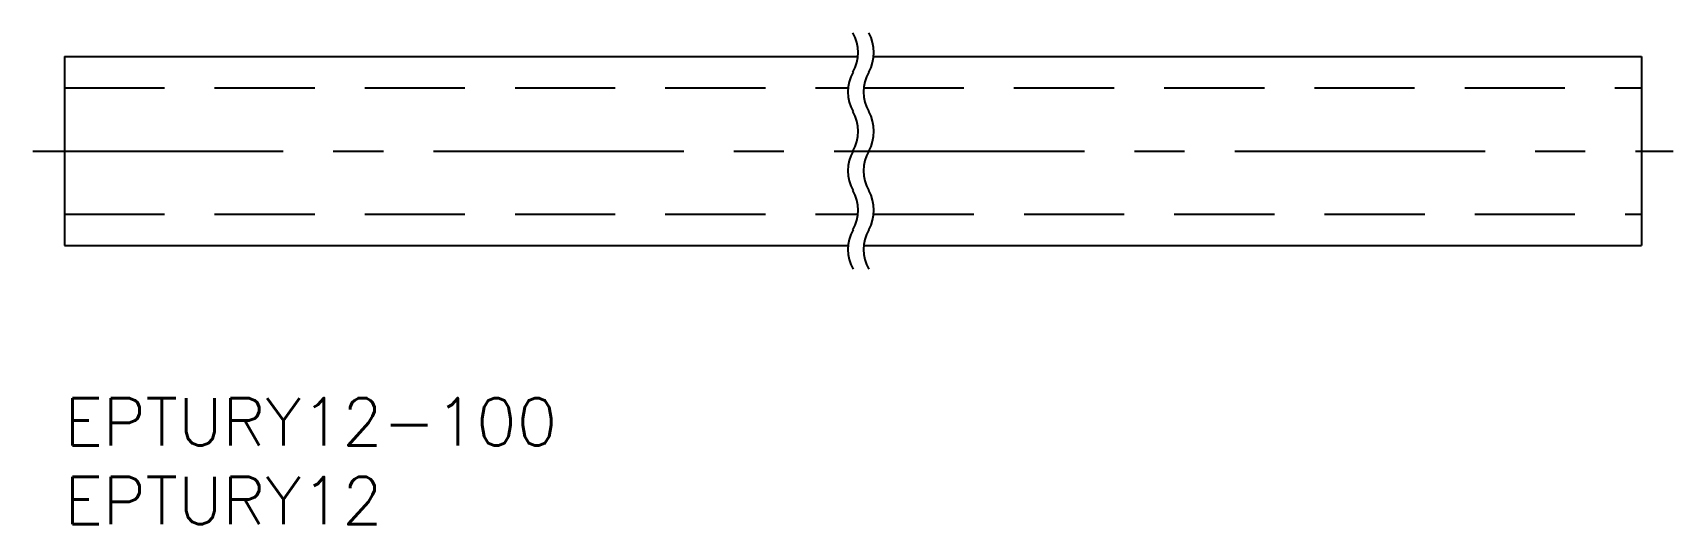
# Model space of a CAD drawing. Extents: x -2 to 102, y -8 to 23.
import ezdxf
from ezdxf.enums import TextEntityAlignment as Align

# ---------------------------------------------------------------- set-up
doc = ezdxf.new("R2010")
doc.units = 0
doc.header["$LTSCALE"] = 0.5
doc.linetypes.add('CENTER', pattern=[50.8, 31.75, -6.35, 6.35, -6.35])
doc.linetypes.add('DASHED', pattern=[19.05, 12.7, -6.35])
doc.layers.get('0').update_dxf_attribs({"linetype": 'CONTINUOUS'})
doc.layers.add('CENTER', color=1, linetype='CENTER')
doc.styles.get("Standard").update_dxf_attribs({"font": 'txt.shx', "height": 3, "bigfont": 'bigfont.shx'})

msp = doc.modelspace()

# ---------------------------------------------------------------- linework, layer by layer
at = {"color": 7, "linetype": 'CONTINUOUS'}
for p, q in [((0, 21.68), (0, 9.68)), ((0, 21.68), (50.32, 21.68)), ((51.32, 21.68), (100, 21.68)), ((100, 21.68), (100, 9.68)), ((0, 9.68), (49.68, 9.68)), ((50.68, 9.68), (100, 9.68))]:
    msp.add_line(p, q, dxfattribs=at)
at = {"color": 3, "linetype": 'DASHED'}
for p, q in [((0, 19.68), (49.68, 19.68)), ((50.68, 19.68), (100, 19.68)), ((0, 11.68), (50.32, 11.68)), ((51.32, 11.68), (100, 11.68))]:
    msp.add_line(p, q, dxfattribs=at)
at = {"color": 3, "linetype": 'CONTINUOUS'}
for centre, start, end in [((47.83, 21.93), 330, 30), ((48.83, 21.93), 330, 30), ((52.17, 19.43), 150, 210), ((53.17, 19.43), 150, 210), ((47.83, 16.93), 330, 30), ((48.83, 16.93), 330, 30), ((52.17, 14.43), 150, 210), ((53.17, 14.43), 150, 210), ((47.83, 11.93), 330, 30), ((48.83, 11.93), 330, 30), ((52.17, 9.43), 150, 210), ((53.17, 9.43), 150, 210)]:
    msp.add_arc(centre, 2.5, start, end, dxfattribs=at)
at = {"layer": 'CENTER', "color": 1, "linetype": 'CENTER'}
msp.add_line((-2, 15.68), (102, 15.68), dxfattribs=at)

# ---------------------------------------------------------------- texts
at = {"color": 7, "linetype": 'CONTINUOUS'}
for s, p in [('EPTURY12-100', (0, 0)), ('EPTURY12', (0, -5))]:
    msp.add_text(s, height=3, dxfattribs=at).set_placement(p, align=Align.TOP_LEFT)

doc.saveas('drawing.dxf')
